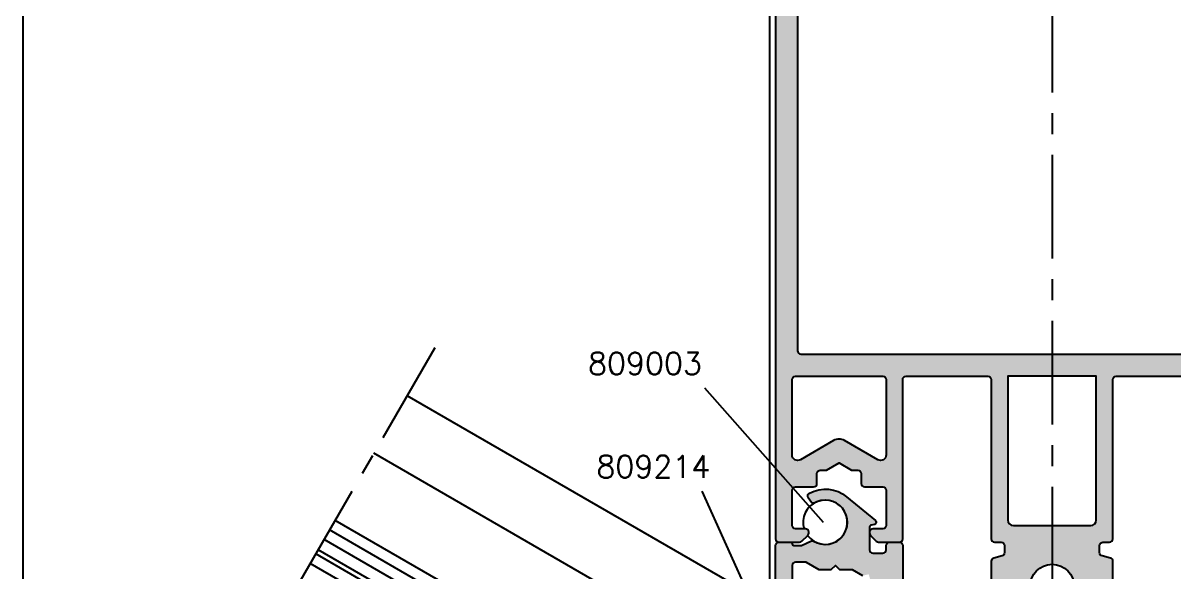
# Model space of a CAD drawing. Extents: x 0 to 1130, y -960 to 577.
# Drawn here: x 920 to 1024, y -221.1 to -171.5 of the extents above; entities that cross this region are included whole.
import ezdxf

# ---------------------------------------------------------------- set-up
doc = ezdxf.new("R2010")
doc.units = 0
doc.header["$LTSCALE"] = 7.5
doc.header["$MEASUREMENT"] = 0
doc.linetypes.add('CENTER', pattern=[2, 1.25, -0.25, 0.25, -0.25])
for name, color, linetype in [('ASSI', 1, 'CENTER'), ('FILL', 8, 'CONTINUOUS'), ('FINE', 7, 'CONTINUOUS'), ('GOMMA', 3, 'CONTINUOUS'), ('GROSSA', 4, 'CONTINUOUS'), ('MARCHIO', 7, 'CONTINUOUS'), ('QUOTE', 254, 'CONTINUOUS'), ('TESTO', 2, 'CONTINUOUS'), ('TRATTEGGI', 140, 'CONTINUOUS'), ('VETRO', 6, 'CONTINUOUS')]:
    doc.layers.add(name, color=color, linetype=linetype)
doc.styles.get("Standard").update_dxf_attribs({"font": 'romans.shx'})

msp = doc.modelspace()

# ---------------------------------------------------------------- hatches: boundary and pattern name
at = {"layer": 'FILL'}
h = msp.add_hatch(color=253, dxfattribs=at)
edge = h.paths.add_edge_path(flags=16)
edge.add_arc((990.324532521362, -117.3043425321972), 0.2999999999999545, 89.99999999999729, 180)
edge.add_line((990.0245325213623, -117.3043425321972), (990.0245325213623, -201.1043425321972))
edge.add_arc((990.324532521362, -201.1043425321972), 0.2999999999999545, 180, 270)
edge.add_line((990.324532521362, -201.4043425321971), (1035.724532521362, -201.4043425321971))
edge.add_arc((1035.724532521362, -201.1043425321972), 0.2999999999999545, 270, 360)
edge.add_line((1036.024532521362, -201.1043425321972), (1036.024532521362, -117.3043425321972))
edge.add_arc((1035.724532521362, -117.3043425321972), 0.2999999999999545, 0, 90)
edge.add_line((1035.724532521362, -117.0043425321973), (990.324532521362, -117.0043425321973))
edge = h.paths.add_edge_path()
edge.add_line((997.7245325213621, -217.2043425321973), (996.824532521362, -217.2043425321972))
edge.add_arc((996.824532521362, -217.5043425321972), 0.2999999999999829, 90.00000000000541, 180.0000000000054)
edge.add_line((996.5245325213621, -217.5043425321973), (996.5245325213621, -217.5800784634853))
edge.add_arc((996.824532521362, -217.5800784634853), 0.2999999999999261, 180, 225.0000000000038)
edge.add_line((996.6124004870062, -217.7922104978412), (997.1366645557182, -218.3164745665531))
edge.add_arc((997.348796590074, -218.1043425321972), 0.299999999999924, 224.9999999999981, 270.0000000000027)
edge.add_line((997.348796590074, -218.4043425321971), (999.2245325213621, -218.4043425321971))
edge.add_arc((999.2245325213621, -218.1043425321972), 0.2999999999999545, 270, 360)
edge.add_line((999.5245325213621, -218.1043425321972), (999.5245325213618, -203.7043425321971))
edge.add_arc((999.824532521362, -203.7043425321971), 0.2999999999999545, 90, 180, ccw=False)
edge.add_line((999.824532521362, -203.4043425321971), (1007.224532521362, -203.4043425321971))
edge.add_arc((1007.224532521362, -203.7043425321971), 0.2999999999999829, -5.5138116294983774e-12, 89.9999999999946, ccw=False)
edge.add_line((1007.524532521362, -203.7043425321971), (1007.524532521362, -218.1043425321972))
edge.add_arc((1007.824532521362, -218.1043425321971), 0.2999999999999829, 180.0000000000163, 270.0000000000163)
edge.add_line((1007.824532521362, -218.4043425321971), (1008.424532521362, -218.4043425321972))
edge.add_arc((1008.424532521362, -218.7043425321972), 0.3000000000000114, -1.0913936421275139e-11, 89.99999999998909, ccw=False)
edge.add_line((1008.724532521362, -218.7043425321972), (1008.724532521362, -219.3526054048861))
edge.add_arc((1008.424532521362, -219.3526054048861), 0.2999999999999972, -74.9999999999971, 0, ccw=False)
edge.add_line((1008.502178234893, -219.6423831527728), (1007.746886807831, -219.8447628807042))
edge.add_arc((1007.824532521362, -220.1345406285909), 0.299999999999927, 104.9999999999926, 179.9999999999891)
edge.add_line((1007.524532521362, -220.1345406285908), (1007.524532521362, -238.1043425321971))
edge.add_arc((1007.824532521362, -238.1043425321972), 0.2999999999999972, 179.9999999999864, 269.9999999999919)
edge.add_line((1007.824532521362, -238.4043425321972), (1009.124532521362, -238.4043425321971))
edge.add_line((1009.124532521362, -238.4043425321971), (1009.824532521362, -237.7043425321971))
edge.add_line((1009.824532521362, -237.7043425321971), (1009.824532521362, -237.2043425321971))
edge.add_line((1009.824532521362, -237.2043425321971), (1008.724532521362, -237.2043425321971))
edge.add_line((1008.724532521362, -237.2043425321971), (1008.724532521362, -235.7322481513334))
edge.add_line((1008.724532521362, -235.7322481513334), (1011.024532521362, -234.4043425321972))
edge.add_line((1011.024532521362, -234.4043425321972), (1011.024532521362, -222.4043425321972))
edge.add_arc((1013.024532521362, -222.4043425321972), 2, 0, 180, ccw=False)
edge.add_line((1015.024532521362, -222.4043425321972), (1015.024532521362, -234.4043425321972))
edge.add_line((1015.024532521362, -234.4043425321972), (1017.324532521362, -235.7322481513334))
edge.add_line((1017.324532521362, -235.7322481513334), (1017.324532521362, -237.2043425321971))
edge.add_line((1017.324532521362, -237.2043425321971), (1016.224532521362, -237.2043425321971))
edge.add_line((1016.224532521362, -237.2043425321971), (1016.224532521362, -237.7043425321971))
edge.add_line((1016.224532521362, -237.7043425321971), (1016.924532521362, -238.4043425321971))
edge.add_line((1016.924532521362, -238.4043425321971), (1018.224532521362, -238.4043425321971))
edge.add_arc((1018.224532521362, -238.1043425321971), 0.2999999999999403, 269.9999999999972, 360.0000000000027)
edge.add_line((1018.524532521362, -238.1043425321971), (1018.524532521362, -220.1345406285909))
edge.add_arc((1018.224532521362, -220.134540628591), 0.3000000000000398, 1.085629331272737e-11, 75.00000000001305)
edge.add_line((1018.302178234893, -219.8447628807042), (1017.546886807831, -219.6423831527729))
edge.add_arc((1017.624532521362, -219.3526054048862), 0.300000000000004, 179.9999999999891, 254.9999999999945, ccw=False)
edge.add_line((1017.324532521362, -219.3526054048861), (1017.324532521362, -219.2043425321971))
edge.add_line((1017.324532521362, -219.2043425321971), (1017.324532521362, -218.7043425321972))
edge.add_arc((1017.624532521362, -218.7043425321972), 0.3000000000000682, 90, 180, ccw=False)
edge.add_line((1017.624532521362, -218.4043425321972), (1018.224532521362, -218.4043425321972))
edge.add_arc((1018.224532521362, -218.1043425321972), 0.2999999999999829, 270.0000000000054, 359.9999999999946)
edge.add_line((1018.524532521362, -218.1043425321972), (1018.524532521362, -203.7043425321971))
edge.add_arc((1018.824532521362, -203.7043425321971), 0.2999999999999829, 90.0000000000054, 180.0000000000054, ccw=False)
edge.add_line((1018.824532521362, -203.4043425321971), (1026.224532521362, -203.4043425321971))
edge.add_arc((1026.224532521362, -203.7043425321971), 0.2999999999999545, 0, 90, ccw=False)
edge.add_line((1026.524532521362, -203.7043425321971), (1026.524532521362, -218.1043425321972))
edge.add_arc((1026.824532521362, -218.1043425321971), 0.3000000000000114, 180.0000000000109, 270.0000000000109)
edge.add_line((1026.824532521362, -218.4043425321971), (1028.70026845265, -218.4043425321972))
edge.add_arc((1028.70026845265, -218.1043425321972), 0.2999999999999829, 270.0000000000109, 315.0000000000115)
edge.add_line((1028.912400487006, -218.3164745665531), (1029.436664555718, -217.7922104978413))
edge.add_arc((1029.224532521362, -217.5800784634854), 0.3000000000000145, 315.0000000000038, 360.0000000000055)
edge.add_line((1029.524532521362, -217.5800784634853), (1029.524532521362, -217.5043425321973))
edge.add_arc((1029.224532521362, -217.5043425321973), 0.3000000000000398, 5.428146656363683e-12, 90.00000000000541)
edge.add_line((1029.224532521362, -217.2043425321972), (1028.324532521362, -217.2043425321972))
edge.add_arc((1028.324532521362, -216.9043425321972), 0.3000000000000398, 180.0000000000054, 270.0000000000054, ccw=False)
edge.add_line((1028.024532521362, -216.9043425321972), (1028.024532521362, -213.7043425321973))
edge.add_arc((1028.324532521362, -213.7043425321973), 0.3000000000000398, 89.9999999999946, 179.9999999999946, ccw=False)
edge.add_line((1028.324532521362, -213.4043425321973), (1029.974532521362, -213.4043425321973))
edge.add_arc((1029.974532521362, -213.1043425321973), 0.3000000000000398, 269.9999999999946, 359.9999999999946)
edge.add_line((1030.274532521362, -213.1043425321973), (1030.274532521362, -212.2043425321973))
edge.add_arc((1030.574532521362, -212.2043425321973), 0.3000000000000682, 90, 180, ccw=False)
edge.add_line((1030.574532521362, -211.9043425321972), (1031.140557925146, -211.9043425321972))
edge.add_line((1031.140557925147, -211.9043425321972), (1032.274532521362, -211.2496419938179))
edge.add_line((1032.274532521362, -211.2496419938179), (1033.408507117578, -211.9043425321971))
edge.add_line((1033.408507117578, -211.9043425321971), (1033.974532521362, -211.9043425321972))
edge.add_arc((1033.974532521362, -212.2043425321972), 0.3000000000000114, 1.0913936421275139e-11, 90.00000000001091, ccw=False)
edge.add_line((1034.274532521362, -212.2043425321972), (1034.274532521362, -213.1043425321973))
edge.add_arc((1034.574532521362, -213.1043425321973), 0.2999999999999261, 179.9999999999973, 270.0000000000054)
edge.add_line((1034.574532521362, -213.4043425321972), (1036.224532521362, -213.4043425321972))
edge.add_arc((1036.224532521362, -213.7043425321973), 0.3000000000000682, 0, 90, ccw=False)
edge.add_line((1036.524532521362, -213.7043425321973), (1036.524532521362, -216.9043425321972))
edge.add_arc((1036.224532521362, -216.9043425321972), 0.3000000000000398, 269.9999999999946, 359.99999999999187, ccw=False)
edge.add_line((1036.224532521362, -217.2043425321972), (1035.324532521362, -217.2043425321972))
edge.add_arc((1035.324532521362, -217.5043425321973), 0.2999999999999972, 90.00000000000541, 180.0000000000027)
edge.add_line((1035.024532521362, -217.5043425321973), (1035.024532521362, -217.5800784634853))
edge.add_arc((1035.324532521362, -217.5800784634852), 0.2999999999999829, 180.0000000000244, 225.0000000000288)
edge.add_line((1035.112400487006, -217.7922104978412), (1035.636664555718, -218.3164745665532))
edge.add_arc((1035.848796590074, -218.1043425321974), 0.2999999999998336, 224.9999999999923, 269.9999999999891)
edge.add_line((1035.848796590074, -218.4043425321972), (1037.724532521362, -218.4043425321972))
edge.add_arc((1037.724532521362, -218.1043425321972), 0.3000000000000682, 270, 360)
edge.add_line((1038.024532521362, -218.1043425321972), (1038.024532521362, -114.4043425321972))
edge.add_arc((1037.024532521362, -114.4043425321972), 1, 0, 90)
edge.add_line((1037.024532521362, -113.4043425321972), (989.0245325213623, -113.4043425321972))
edge.add_arc((989.0245325213623, -114.4043425321972), 1, 89.99999999999919, 179.9999999999968)
edge.add_line((988.0245325213623, -114.4043425321971), (988.0245325213623, -218.1043425321972))
edge.add_arc((988.324532521362, -218.1043425321972), 0.2999999999999829, 179.9999999999946, 269.9999999999946)
edge.add_line((988.324532521362, -218.4043425321972), (990.2002684526501, -218.4043425321972))
edge.add_arc((990.2002684526501, -218.1043425321972), 0.2999999999999829, 270.0000000000027, 314.9999999999981)
edge.add_line((990.4124004870062, -218.3164745665532), (990.9366645557182, -217.7922104978413))
edge.add_arc((990.7245325213621, -217.5800784634854), 0.3000000000000346, 315.0000000000077, 360.0000000000163)
edge.add_line((991.0245325213621, -217.5800784634853), (991.0245325213621, -217.5043425321973))
edge.add_arc((990.7245325213621, -217.5043425321973), 0.2999999999999545, 0, 90)
edge.add_line((990.7245325213621, -217.2043425321973), (989.824532521362, -217.2043425321972))
edge.add_arc((989.824532521362, -216.9043425321973), 0.2999999999999829, 179.9999999999946, 269.9999999999946, ccw=False)
edge.add_line((989.5245325213621, -216.9043425321972), (989.5245325213621, -213.7043425321973))
edge.add_arc((989.824532521362, -213.7043425321973), 0.2999999999999829, 90.0000000000054, 180.0000000000054, ccw=False)
edge.add_line((989.824532521362, -213.4043425321973), (991.4745325213621, -213.4043425321972))
edge.add_arc((991.4745325213621, -213.1043425321973), 0.2999999999998835, 270.0000000000081, 360.0000000000136)
edge.add_line((991.7745325213621, -213.1043425321973), (991.7745325213621, -212.2043425321972))
edge.add_arc((992.074532521362, -212.2043425321972), 0.3000000000000256, 89.99999999999193, 179.9999999999891, ccw=False)
edge.add_line((992.074532521362, -211.9043425321972), (992.6405579251464, -211.9043425321971))
edge.add_line((992.6405579251464, -211.9043425321971), (993.7745325213618, -211.2496419938179))
edge.add_line((993.7745325213621, -211.2496419938179), (994.9085071175778, -211.9043425321972))
edge.add_line((994.9085071175778, -211.9043425321972), (995.4745325213621, -211.9043425321972))
edge.add_arc((995.4745325213619, -212.2043425321973), 0.3000000000000682, 0, 90, ccw=False)
edge.add_line((995.7745325213621, -212.2043425321973), (995.7745325213621, -213.1043425321973))
edge.add_arc((996.074532521362, -213.1043425321973), 0.3000000000000398, 180.0000000000054, 270.0000000000054)
edge.add_line((996.074532521362, -213.4043425321973), (997.7245325213621, -213.4043425321972))
edge.add_arc((997.7245325213621, -213.7043425321972), 0.3000000000000114, -1.0913936421275139e-11, 89.99999999998909, ccw=False)
edge.add_line((998.0245325213621, -213.7043425321973), (998.0245325213621, -216.9043425321972))
edge.add_arc((997.7245325213621, -216.9043425321973), 0.3000000000000114, -89.99999999998909, 1.0913936421275139e-11, ccw=False)
edge = h.paths.add_edge_path(flags=16)
edge.add_line((989.5245325213621, -210.5279541560795), (989.5245325213621, -203.7043425321971))
edge.add_arc((989.824532521362, -203.7043425321971), 0.2999999999999545, 90, 180, ccw=False)
edge.add_line((989.824532521362, -203.4043425321971), (997.7245325213619, -203.4043425321971))
edge.add_arc((997.7245325213619, -203.7043425321972), 0.3000000000000398, 5.4001247917767614e-12, 90.0000000000054, ccw=False)
edge.add_line((998.0245325213621, -203.7043425321971), (998.0245325213623, -210.5279541585822))
edge.add_arc((997.5245325213621, -210.5279541585823), 0.4999999999999858, -120.00000010754559, 3.183231456205249e-12, ccw=False)
edge.add_line((997.2745325205494, -210.9609668600052), (994.2745325321994, -209.2289160516543))
edge.add_arc((993.7745325321994, -210.0949414554387), 1.000000000000017, 59.99999999999776, 119.9999999999964)
edge.add_line((993.2745325321994, -209.2289160516542), (990.2745325205492, -210.960966858441))
edge.add_arc((990.0245325213621, -210.5279541560795), 0.4999999999999585, 180, 299.9999998924515, ccw=False)
edge = h.paths.add_edge_path(flags=16)
edge.add_line((1017.024532521362, -216.4043425321972), (1017.024532521362, -203.4043425321972))
edge.add_line((1017.024532521362, -203.4043425321972), (1009.024532521362, -203.4043425321972))
edge.add_line((1009.024532521362, -203.4043425321972), (1009.024532521362, -216.4043425321973))
edge.add_arc((1009.524532521362, -216.4043425321973), 0.5, 180, 270)
edge.add_line((1009.524532521362, -216.9043425321973), (1016.524532521362, -216.9043425321972))
edge.add_arc((1016.524532521362, -216.4043425321972), 0.5, 270, 360)
edge = h.paths.add_edge_path(flags=16)
edge.add_arc((1032.274532510525, -210.0949414554387), 1.000000000000004, 59.99999999999659, 119.9999999999961, ccw=False)
edge.add_line((1032.774532510525, -209.2289160516543), (1035.774532522175, -210.960966858441))
edge.add_arc((1036.024532521362, -210.5279541560795), 0.5000000000000187, 240.0000001075431, 359.9999999999968)
edge.add_line((1036.524532521362, -210.5279541560795), (1036.524532521362, -203.7043425321971))
edge.add_arc((1036.224532521362, -203.7043425321971), 0.3000000000000398, 5.428146656363683e-12, 90.00000000000541)
edge.add_line((1036.224532521362, -203.4043425321971), (1028.324532521362, -203.4043425321972))
edge.add_arc((1028.324532521362, -203.7043425321972), 0.2999999999999545, 90, 180)
edge.add_line((1028.024532521362, -203.7043425321972), (1028.024532521362, -210.5279541585822))
edge.add_arc((1028.524532521362, -210.5279541585822), 0.5000000000000284, 180.0000000000016, 300.0000001075502)
edge.add_line((1028.774532522175, -210.9609668600052), (1031.774532510525, -209.2289160516542))
h = msp.add_hatch(color=253, dxfattribs=at)
edge = h.paths.add_edge_path()
edge.add_line((989.6745325213624, -223.9666112045438), (990.9628011115801, -224.7103934218944))
edge.add_arc((990.8128011115803, -224.9702010430298), 0.3000000000000641, -30.00000000000108, 60.00000000000267, ccw=False)
edge.add_line((991.0726087327157, -225.1202010430298), (991.0347407670715, -225.1857902835044))
edge.add_arc((990.7749331459363, -225.0357902835044), 0.3000000000001062, 285.0000000000118, 330.00000000001046, ccw=False)
edge.add_line((990.852578859467, -225.3255680313912), (990.1364208233153, -225.5174619988312))
edge.add_arc((990.0587751097844, -225.2276842509443), 0.3000000000001048, 240.00000000002018, 285.0000000000144, ccw=False)
edge.add_line((989.9087751097845, -225.4874918720798), (988.1745325213624, -224.4862264468142))
edge.add_arc((988.3245325213625, -224.2264188256789), 0.3000000000000026, 179.9999999999973, 239.9999999999959, ccw=False)
edge.add_line((988.0245325213623, -224.2264188256789), (988.0245325213623, -218.7043425321972))
edge.add_arc((988.3245325213622, -218.7043425321971), 0.2999999999999972, 90.00000000000807, 180.0000000000136, ccw=False)
edge.add_line((988.3245325213622, -218.4043425321971), (989.3745325213622, -218.4043425321972))
edge.add_arc((989.3745325213622, -218.5543425321972), 0.1500000000000341, 2.1714186004828662e-11, 90.00000000002171, ccw=False)
edge.add_arc((989.6745325213624, -218.5543425321973), 0.1500000000001478, 179.9999999999349, 269.9999999999349)
edge.add_line((989.6745325213624, -218.7043425321975), (990.3872695714444, -218.7043425321974))
edge.add_line((990.3872695714444, -218.7043425321974), (991.276001796188, -218.2899198897504))
edge.add_arc((991.360525448536, -218.4711814471578), 0.2000000000000713, 58.05573115085491, 114.9999999999992, ccw=False)
edge.add_arc((992.5245325213623, -216.6043425321973), 1.999999999999986, 238.0557311508555, 479.7840914295469)
edge.add_arc((991.4317199196485, -214.6949550341928), 0.1999999999999973, 214.9999999999912, 299.78409142953683, ccw=False)
edge.add_line((991.2678895107906, -214.809670321463), (990.9854654389951, -214.4063269462725))
edge.add_arc((991.2312110522819, -214.2342540153672), 0.2999999999999874, 118.62062979155169, 214.9999999999955, ccw=False)
edge.add_arc((992.5245325213627, -216.6043425321976), 2.9999999999994, 49.966483566763486, 118.6206297915621, ccw=False)
edge.add_line((994.4542393643205, -214.3073376344583), (997.053179644226, -216.4506994755708))
edge.add_arc((996.9245325213622, -216.60383313542), 0.1999999999999698, -74.99999999999932, 49.966483566755926, ccw=False)
edge.add_line((996.9762963303829, -216.7970183006778), (996.6727687123418, -216.8783482808125))
edge.add_arc((996.7245325213623, -217.0715334460703), 0.1999999999999673, 105.0000000000096, 180)
edge.add_line((996.5245325213623, -217.0715334460703), (996.5245325213623, -219.1043425321974))
edge.add_arc((996.8245325213622, -219.1043425321974), 0.3000000000000398, 180.0000000000054, 270.0000000000054)
edge.add_line((996.8245325213622, -219.4043425321974), (997.7245325213621, -219.4043425321974))
edge.add_arc((997.7245325213621, -219.1043425321974), 0.2999999999999829, 270.0000000000054, 360.0000000000055)
edge.add_line((998.0245325213623, -219.1043425321974), (998.0245325213623, -218.7043425321973))
edge.add_arc((998.3245325213622, -218.7043425321972), 0.3000000000001108, 90.00000000000807, 180.0000000000027, ccw=False)
edge.add_line((998.3245325213622, -218.4043425321971), (999.2245325213621, -218.4043425321971))
edge.add_arc((999.2245325213621, -218.7043425321971), 0.2999999999999687, -2.6716406864579767e-12, 89.99999999999733, ccw=False)
edge.add_line((999.5245325213623, -218.7043425321971), (999.5245325213623, -227.4810396193935))
edge.add_line((999.5245325213623, -227.4810396193935), (998.1338246648836, -229.8898162853003))
edge.add_arc((997.8740170437482, -229.7398162853003), 0.2999999999999864, 240.0000000000029, 330.00000000000665, ccw=False)
edge.add_line((997.7240170437483, -229.9996239064357), (996.0995820764615, -229.0617559407916))
edge.add_arc((996.2495820764616, -228.8019483196563), 0.2999999999999922, 194.9999999999864, 239.99999999998852, ccw=False)
edge.add_line((995.9598043285748, -228.879594033187), (995.7679103611347, -228.1634359970352))
edge.add_arc((996.0576881090215, -228.0857902835047), 0.2999999999999928, 149.9999999999606, 194.9999999999555, ccw=False)
edge.add_line((995.7978804878862, -227.9357902835045), (995.8357484535302, -227.8702010430297))
edge.add_arc((996.0955560746654, -228.0202010430297), 0.2999999999999529, 59.999999999996476, 150.0000000000124, ccw=False)
edge.add_line((996.2455560746655, -227.7603934218944), (997.0249789380714, -228.2103934218944))
edge.add_arc((997.1749789380715, -227.9505858007591), 0.2999999999999637, 239.9999999999979, 330.00000000001)
edge.add_line((997.4347865592067, -228.1005858007591), (997.9843401424976, -227.148731073018))
edge.add_arc((997.7245325213621, -226.9987310730183), 0.2999999999999253, 330.0000000000595, 360.0000000000543)
edge.add_line((998.0245325213621, -226.998731073018), (998.0245325213623, -224.5728289871924))
edge.add_arc((997.7245325213621, -224.5728289871923), 0.2999999999999687, 359.9999999999946, 419.9999999999992)
edge.add_line((997.8745325213622, -224.313021366057), (997.4960370218273, -224.0944968875134))
edge.add_arc((997.6460370218272, -223.8346892663781), 0.2999999999999656, 149.9999999999881, 239.99999999999181, ccw=False)
edge.add_line((997.386229400692, -223.6846892663781), (997.836229400692, -222.9052664029721))
edge.add_arc((997.5764217795565, -222.7552664029721), 0.2999999999999935, 330.0000000000043, 420.0000000000043)
edge.add_line((997.7264217795564, -222.4954587818368), (996.6005887546366, -221.8454587818368))
edge.add_line((996.6005887546366, -221.8454587818368), (996.4541785931228, -221.2990486203231))
edge.add_line((996.4541785931228, -221.2990486203231), (995.9077684316089, -221.4454587818368))
edge.add_line((995.9077684316092, -221.4454587818368), (994.970527594432, -220.9043425321972))
edge.add_line((994.970527594432, -220.9043425321972), (993.8352446103011, -220.9043425321972))
edge.add_line((993.8352446103008, -220.9043425321972), (993.4352446103007, -220.5043425321971))
edge.add_line((993.435244610301, -220.5043425321971), (993.0352446103009, -220.9043425321971))
edge.add_line((993.0352446103009, -220.9043425321971), (991.970527594432, -220.9043425321971))
edge.add_line((991.970527594432, -220.9043425321971), (990.827707271405, -220.2445349110621))
edge.add_arc((990.6777072714046, -220.5043425321973), 0.2999999999999713, 59.99999999997365, 89.99999999997557)
edge.add_line((990.6777072714049, -220.2043425321974), (989.8245325213622, -220.2043425321975))
edge.add_arc((989.8245325213622, -220.5043425321974), 0.2999999999999545, 90, 180)
edge.add_line((989.5245325213623, -220.5043425321974), (989.5245325213623, -223.7068035834084))
edge.add_arc((989.8245325213625, -223.7068035834084), 0.3000000000000256, 180.0000000000109, 240.0000000000168)

# ---------------------------------------------------------------- linework, layer by layer
at = {"layer": 'ASSI'}
for p, q in [((1013.024532521362, -108.4043425321972), (1013.024532521362, -284.8631816253251)), ((957.2191632296444, -200.8482023948814), (930.7199215705289, -246.7462353105154))]:
    msp.add_line(p, q, dxfattribs=at)
at = {"layer": 'FINE'}
for p, q in [((987.5245325213623, -224.1118505831639), (987.5245325213623, -116.5995495332036)), ((984.3969569297674, -222.3067796465844), (954.7191632296444, -205.1783294138036)), ((984.9122055803027, -229.5367424596305), (951.7199215705289, -210.3731683515691))]:
    msp.add_line(p, q, dxfattribs=at)
at = {"layer": 'GOMMA'}
msp.add_arc((992.5245325213621, -216.6043425321972), 1.999999999999972, 216.8698976458492, 197.4576031237264, dxfattribs=at)
at = {"layer": 'GROSSA'}
for points in [[(988.0245325213623, -114.4043425321971), (988.0245325213621, -218.1043425321972, 0.414213562373095), (988.324532521362, -218.4043425321972), (990.2002684526501, -218.4043425321972, 0.1989123673796334), (990.4124004870062, -218.3164745665532), (990.9366645557182, -217.7922104978413, 0.1989123673796929), (991.0245325213621, -217.5800784634853), (991.0245325213621, -217.5043425321973, 0.414213562373095), (990.7245325213621, -217.2043425321973), (989.824532521362, -217.2043425321972, -0.414213562373095), (989.5245325213621, -216.9043425321972), (989.5245325213621, -213.7043425321973, -0.414213562373095), (989.824532521362, -213.4043425321973), (991.4745325213621, -213.4043425321972, 0.414213562373123), (991.7745325213621, -213.1043425321973), (991.7745325213621, -212.2043425321972, -0.4142135623730792), (992.074532521362, -211.9043425321972), (992.6405579251464, -211.9043425321971), (993.7745325213621, -211.2496419938179), (994.9085071175778, -211.9043425321972), (995.4745325213619, -211.9043425321972, -0.414213562373095), (995.7745325213621, -212.2043425321973), (995.7745325213621, -213.1043425321973, 0.414213562373095), (996.074532521362, -213.4043425321973), (997.7245325213621, -213.4043425321972, -0.414213562373095), (998.0245325213621, -213.7043425321973), (998.0245325213621, -216.9043425321972, -0.414213562373095), (997.7245325213621, -217.2043425321973), (996.824532521362, -217.2043425321972, 0.414213562373095), (996.5245325213621, -217.5043425321973), (996.5245325213621, -217.5800784634853, 0.1989123673796754), (996.6124004870062, -217.7922104978412), (997.136664555718, -218.3164745665531, 0.1989123673796754), (997.348796590074, -218.4043425321971), (999.2245325213621, -218.4043425321971, 0.414213562373095), (999.5245325213621, -218.1043425321972), (999.5245325213621, -203.7043425321971, -0.414213562373095), (999.824532521362, -203.4043425321971), (1007.224532521362, -203.4043425321971, -0.414213562373095), (1007.524532521362, -203.7043425321971), (1007.524532521362, -218.1043425321972, 0.414213562373095), (1007.824532521362, -218.4043425321971), (1008.424532521362, -218.4043425321972, -0.4142135623730951), (1008.724532521362, -218.7043425321972), (1008.724532521362, -219.3526054048861, -0.339454258863356), (1008.502178234893, -219.6423831527728), (1007.746886807832, -219.8447628807042, 0.3394542588633598), (1007.524532521362, -220.1345406285908), (1007.524532521362, -238.1043425321971, 0.4142135623731177)], [(1018.524532521362, -238.1043425321971), (1018.524532521362, -220.1345406285909, 0.3394542588633856), (1018.302178234893, -219.8447628807042), (1017.546886807831, -219.6423831527729, -0.3394542588634019), (1017.324532521362, -219.3526054048861), (1017.324532521362, -219.2043425321971), (1017.324532521362, -218.7043425321972, -0.414213562373095), (1017.624532521362, -218.4043425321972), (1018.224532521362, -218.4043425321972, 0.4142135623730396), (1018.524532521362, -218.1043425321972), (1018.524532521362, -203.7043425321971, -0.414213562373095), (1018.824532521362, -203.4043425321971), (1026.224532521362, -203.4043425321971, -0.414213562373095)], [(988.0245325213623, -224.2264188256789), (988.0245325213623, -218.7043425321972, -0.4142135623731171), (988.3245325213622, -218.4043425321971), (989.3745325213622, -218.4043425321972, -0.4142135623730949), (989.5245325213623, -218.5543425321972, 0.414213562373095), (989.6745325213624, -218.7043425321975), (990.3872695714444, -218.7043425321974), (991.2760017961878, -218.2899198897504, -0.2537088048817191), (991.4663442733386, -218.3014688185249, 1.762616212246868), (991.5310665198042, -214.8685357158296, -0.3877945824088031), (991.2678895107906, -214.809670321463), (990.9854654389951, -214.4063269462725, -0.4472135954999711), (991.0875086668284, -213.9709108468304, -0.3088544576429164), (994.4542393643205, -214.3073376344583), (997.053179644226, -216.4506994755708, -0.6066148208005134), (996.9762963303829, -216.7970183006778), (996.6727687123416, -216.8783482808125, 0.3394542588633338), (996.5245325213623, -217.0715334460703), (996.5245325213623, -219.1043425321974, 0.4142135623731005), (996.8245325213622, -219.4043425321974), (997.7245325213621, -219.4043425321974, 0.414213562373095), (998.0245325213623, -219.1043425321974), (998.0245325213623, -218.7043425321973, -0.4142135623730758), (998.3245325213622, -218.4043425321971), (999.2245325213621, -218.4043425321971, -0.414213562373106), (999.5245325213623, -218.7043425321971), (999.5245325213623, -227.4810396193935)], [(995.9077684316092, -221.4454587818368), (994.970527594432, -220.9043425321972), (993.8352446103008, -220.9043425321972), (993.435244610301, -220.5043425321971), (993.0352446103009, -220.9043425321971), (991.970527594432, -220.9043425321971), (990.827707271405, -220.2445349110621, 0.1316524975874079), (990.6777072714049, -220.2043425321974), (989.8245325213622, -220.2043425321975, 0.4142135623730838), (989.5245325213623, -220.5043425321974), (989.5245325213623, -223.7068035834084, 0.2679491924311542)], [(1011.024532521362, -222.4043425321972, -0.9999999999999999), (1015.024532521362, -222.4043425321972)]]:
    msp.add_lwpolyline(points, format="xyb", dxfattribs=at)
for points in [[(990.324532521362, -117.0043425321973, 0.4142135623731228), (990.0245325213623, -117.3043425321972), (990.0245325213621, -201.1043425321972, 0.414213562373095), (990.324532521362, -201.4043425321971), (1035.724532521362, -201.4043425321971, 0.414213562373095), (1036.024532521362, -201.1043425321972), (1036.024532521362, -117.3043425321972, 0.4142135623730951), (1035.724532521362, -117.0043425321973)], [(989.5245325213621, -210.5279541560795), (989.5245325213621, -203.7043425321971, -0.4142135623730971), (989.824532521362, -203.4043425321971), (997.7245325213619, -203.4043425321971, -0.4142135623730857), (998.0245325213618, -203.7043425321971), (998.0245325213621, -210.5279541585822, -0.577350269815316), (997.2745325205492, -210.9609668600052), (994.2745325321994, -209.2289160516543, 0.2679491924311171), (993.2745325321994, -209.2289160516542), (990.2745325205492, -210.960966858441, -0.5773502685639345)], [(1017.024532521362, -216.4043425321972), (1017.024532521362, -203.4043425321972), (1009.024532521362, -203.4043425321972), (1009.024532521362, -216.4043425321973, 0.4142135623731013), (1009.524532521362, -216.9043425321973), (1016.524532521362, -216.9043425321972, 0.4142135623730923)]]:
    msp.add_lwpolyline(points, format="xyb", close=True, dxfattribs=at)
at = {"layer": 'MARCHIO'}
msp.add_lwpolyline([(920, -320), (920, -23), (1130, -23), (1130, -320)], close=True, dxfattribs=at)
at = {"layer": 'QUOTE'}
for p, q in [((981.6077121253609, -204.4559072799649), (992.3316732725534, -216.5873222733517)), ((981.3594036448467, -213.7903864316642), (987.5844540730179, -227.6091535241949))]:
    msp.add_line(p, q, dxfattribs=at)
at = {"layer": 'TRATTEGGI'}
for p, q in [((992.6464055967906, -244.3943897665295), (947.2199215705289, -218.167396985629)), ((993.1464055967906, -243.5283643627451), (947.7199215705289, -217.3013715818445)), ((992.1129119477373, -245.3184278722065), (946.6864279214751, -219.0914350913056)), ((991.3964055967908, -246.5594532759905), (945.9699215705289, -220.33246049509)), ((991.8964055967908, -245.6934278722061), (946.4699215705291, -219.4664350913055))]:
    msp.add_line(p, q, dxfattribs=at)
at = {"layer": 'VETRO'}
msp.add_lwpolyline([(944.9699215705289, -222.064511302659), (989.5303801930067, -247.7915040835599), (990.896405596791, -247.4254786797754), (993.1464055967913, -243.5283643627454), (992.7803801930067, -242.162338958961), (948.2199215705289, -216.4353461780601)], dxfattribs=at)

# ---------------------------------------------------------------- texts
at = {"layer": 'TESTO'}
for s, p in [('809003', (971.0841600781257, -203.2573185110904)), ('809214', (971.8391357298333, -212.5792358065717))]:
    msp.add_text(s, height=2, dxfattribs=at).set_placement(p)

doc.saveas('drawing.dxf')
